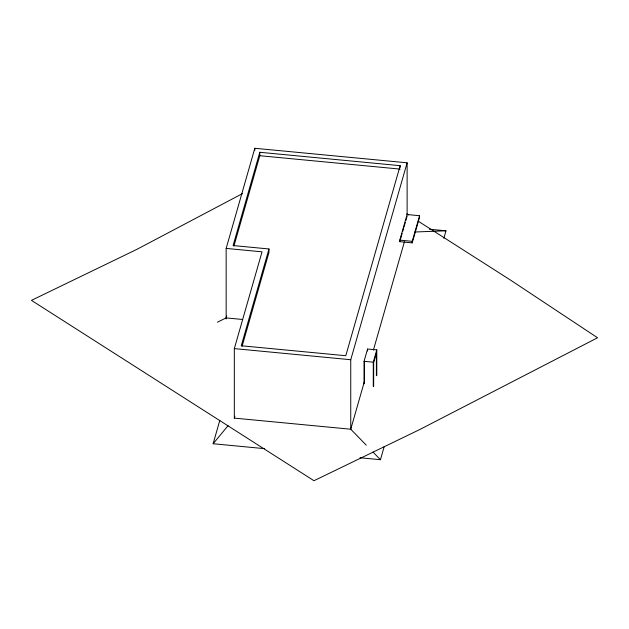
<?xml version="1.0" encoding="UTF-8"?>
<svg xmlns="http://www.w3.org/2000/svg" width="629" height="629" viewBox="0 0 629 629"><rect width="100%" height="100%" fill="white"/><g stroke="black" fill="none" stroke-linecap="round" stroke-linejoin="round"><path stroke-width="0.94" d="M226.157 318.966L226.157 248.416L254.824 148.279L407.12 162.809L407.12 214.528L399.785 240.144L399.785 241.685L412.223 242.873L419.559 217.257L419.559 215.716L407.12 214.528M400.178 167.393L400.178 165.679L259.793 152.281L233.1 245.546L268.968 248.966L268.968 252.394L242.071 346.367M233.902 246.151L259.793 155.709L259.793 152.281M217.39 322.205L226.157 317.904L226.699 316.017M234.326 418.191L234.326 348.615L262.034 251.836L226.157 248.416M264.683 448.666L213.129 443.744L219.843 420.282M268.968 248.966L241.261 345.753L345.777 355.723L400.178 165.679M234.861 416.233L234.326 418.112L350.746 429.222L366.275 445.159M350.746 429.3L350.746 359.725L407.12 162.809M364.049 383.816L364.049 361.305L367.564 349.032L376.787 349.913L376.787 375.364M399.785 241.685L402.143 233.453M402.662 231.621L403.448 228.877M403.975 227.053L405.28 222.477M405.807 220.645L407.12 216.069M350.746 429.222L364.506 381.174M373.406 350.078L404.423 241.725M373.28 386.654L373.28 362.186L376.787 349.913M412.223 242.873L412.223 241.332L419.559 215.716M360.024 457.763L380.451 459.705L384.225 446.519M443.822 238.336L445.977 230.804L429.371 229.215M213.129 443.744L228.091 425.652M242.637 193.52L136.918 249.336L31.45 300.363L313.973 480.721L419.433 429.693L597.55 337.765L510.072 279.811L418.34 221.251M414.888 231.999L445.977 230.804M259.793 155.709L400.178 169.107M399.785 240.144L412.223 241.332M226.157 317.904L242.645 319.477M234.326 348.615L350.746 359.725M364.049 361.305L373.28 362.186M406.766 213.868L408.418 214.921M373.028 452.086L380.451 459.705M376.401 375.733L376.401 353.207L373.665 362.768L373.665 386.277M367.564 349.032L367.564 350.99M364.435 361.895L364.435 383.438M254.824 148.279L254.824 150.237"/></g></svg>
